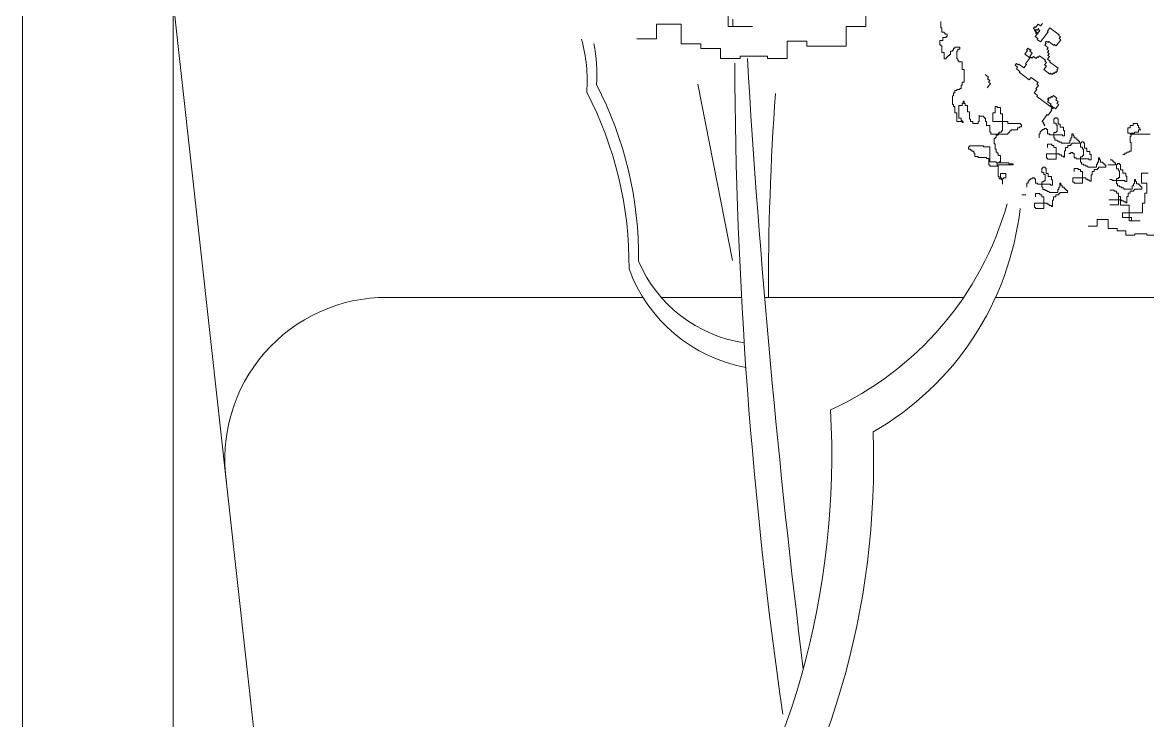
# Model space of a CAD drawing. Header units: millimetres. Extents: x 485872 to 486142, y -52344 to -52207.
# Drawn here: x 486102.0389 to 486102.4492, y -52326.9478 to -52326.6932 of the extents above; entities that cross this region are included whole.
import ezdxf

# ---------------------------------------------------------------- set-up
doc = ezdxf.new("R2010")
doc.units = ezdxf.units.MM
doc.header["$LTSCALE"] = 15
doc.linetypes.add('DASHDOTX2', pattern=[50.8, 25.4, -12.7, 0, -12.7])
doc.layers.add('JJ2', color=3, linetype='Continuous')

# ---------------------------------------------------------------- blocks, each defined once
blk = doc.blocks.new('sf')
at = {"color": 84, "lineweight": 5}
for p, q in [((17883.92, 471463.9), (17883.92, 471487.85)), ((17979.79, 471463.9), (17979.79, 471481.01)), ((17834.27, 471455.35), (17834.27, 471465.61)), ((17834.27, 471465.61), (17851.39, 471465.61)), ((17851.39, 471465.61), (17851.39, 471451.92)), ((17901.04, 471463.9), (17883.92, 471463.9)), ((17887.34, 471469.03), (17887.34, 471463.9)), ((17887.34, 471463.9), (17901.04, 471463.9)), ((17966.1, 471450.21), (17966.1, 471463.9)), ((17966.1, 471463.9), (17979.79, 471463.9)), ((18032.05, 471462.92), (18032.05, 471467.36)), ((18097.33, 471463.67), (18096.44, 471462.49)), ((18097.92, 471463.23), (18097.33, 471463.67)), ((18099.7, 471465.59), (18097.92, 471463.23)), ((18101.47, 471464.26), (18099.7, 471465.59)), ((18102.81, 471466.03), (18101.47, 471464.26)), ((18032.79, 471462.92), (18032.05, 471462.92)), ((18032.79, 471459.97), (18032.79, 471462.92)), ((18034.27, 471459.97), (18032.79, 471459.97)), ((18033.53, 471456.27), (18035.75, 471456.27)), ((18033.53, 471454.05), (18033.53, 471456.27)), ((18034.27, 471459.23), (18034.27, 471459.97)), ((18035.01, 471459.23), (18034.27, 471459.23)), ((18035.01, 471458.49), (18035.01, 471459.23)), ((18036.49, 471458.49), (18035.01, 471458.49)), ((18035.75, 471456.27), (18035.75, 471457.01)), ((18035.75, 471457.01), (18036.49, 471457.01)), ((18036.49, 471457.01), (18036.49, 471458.49)), ((18096.44, 471462.49), (18097.63, 471461.6)), ((18097.63, 471461.6), (18097.18, 471461.01)), ((18097.18, 471461.01), (18098.37, 471460.12)), ((18099.55, 471459.23), (18097.77, 471456.87)), ((18097.77, 471456.87), (18099.55, 471455.53)), ((18098.66, 471461.75), (18097.78, 471460.56)), ((18097.78, 471460.56), (18099.55, 471459.23)), ((18098.37, 471460.12), (18097.92, 471459.53)), ((18097.92, 471459.53), (18099.11, 471458.64)), ((18099.25, 471461.3), (18098.66, 471461.75)), ((18099.11, 471458.64), (18100.88, 471461.01)), ((18100.14, 471462.48), (18099.25, 471461.3)), ((18099.7, 471461.89), (18100.14, 471462.48)), ((18100.88, 471461.01), (18099.7, 471461.89)), ((18101.47, 471453.16), (18106.8, 471460.26)), ((18106.21, 471460.7), (18107.98, 471463.07)), ((18106.8, 471460.26), (18106.21, 471460.7)), ((18107.98, 471463.07), (18114.49, 471458.18)), ((18114.49, 471458.18), (18114.05, 471457.59)), ((18114.05, 471457.59), (18115.23, 471456.7)), ((18115.23, 471456.7), (18114.35, 471455.52)), ((17820.57, 471455.35), (17834.27, 471455.35)), ((17851.39, 471451.92), (17865.08, 471451.92)), ((17865.08, 471451.92), (17865.08, 471448.5)), ((17865.08, 471448.5), (17878.78, 471448.5)), ((17878.78, 471448.5), (17878.78, 471441.66)), ((17925.01, 471453.63), (17938.7, 471453.63)), ((17925.01, 471441.66), (17925.01, 471453.63)), ((17938.7, 471453.63), (17938.7, 471450.21)), ((17938.7, 471450.21), (17966.1, 471450.21)), ((18031.31, 471451.09), (18031.31, 471454.05)), ((18031.31, 471454.05), (18033.53, 471454.05)), ((18032.05, 471451.09), (18031.31, 471451.09)), ((18032.05, 471450.35), (18032.05, 471451.09)), ((18032.79, 471450.35), (18032.05, 471450.35)), ((18032.79, 471445.92), (18032.79, 471450.35)), ((18041.67, 471448.87), (18040.93, 471448.87)), ((18040.93, 471448.87), (18040.93, 471447.4)), ((18045.37, 471449.61), (18041.67, 471449.61)), ((18041.67, 471449.61), (18041.67, 471448.87)), ((18043.89, 471446.66), (18043.89, 471448.14)), ((18043.89, 471448.14), (18045.37, 471448.14)), ((18045.37, 471448.14), (18045.37, 471449.61)), ((18091.71, 471447.55), (18092.6, 471448.73)), ((18092.6, 471448.73), (18094.37, 471447.4)), ((18094.81, 471447.99), (18093.93, 471446.81)), ((18094.37, 471447.4), (18094.81, 471447.99)), ((18099.55, 471455.53), (18099.11, 471454.94)), ((18099.11, 471454.94), (18101.47, 471453.16)), ((18105.32, 471452.13), (18104.43, 471450.94)), ((18104.43, 471450.94), (18106.8, 471449.17)), ((18105.62, 471453.75), (18104.73, 471452.57)), ((18104.73, 471452.57), (18105.32, 471452.13)), ((18106.8, 471452.86), (18105.62, 471453.75)), ((18106.8, 471449.17), (18105.91, 471447.98)), ((18105.91, 471447.98), (18107.09, 471447.09)), ((18107.24, 471453.46), (18106.8, 471452.86)), ((18110.79, 471450.79), (18107.24, 471453.46)), ((18111.24, 471451.38), (18110.79, 471450.79)), ((18112.42, 471450.49), (18111.24, 471451.38)), ((18115.53, 471454.63), (18112.42, 471450.49)), ((18114.35, 471455.52), (18115.53, 471454.63)), ((17878.78, 471441.66), (17892.48, 471441.66)), ((17892.48, 471441.66), (17892.48, 471443.37)), ((17892.48, 471443.37), (17911.31, 471443.37)), ((17911.31, 471443.37), (17911.31, 471441.66)), ((17911.31, 471441.66), (17925.01, 471441.66)), ((18034.27, 471445.92), (18032.79, 471445.92)), ((18034.27, 471441.48), (18034.27, 471445.92)), ((18035.75, 471441.48), (18034.27, 471441.48)), ((18036.49, 471442.22), (18035.75, 471442.22)), ((18035.75, 471442.22), (18035.75, 471441.48)), ((18037.23, 471442.96), (18036.49, 471442.96)), ((18036.49, 471442.96), (18036.49, 471442.22)), ((18037.97, 471443.7), (18037.23, 471443.7)), ((18037.23, 471443.7), (18037.23, 471442.96)), ((18038.71, 471444.44), (18037.97, 471444.44)), ((18037.97, 471444.44), (18037.97, 471443.7)), ((18040.19, 471446.66), (18038.71, 471446.66)), ((18038.71, 471446.66), (18038.71, 471444.44)), ((18040.93, 471447.4), (18040.19, 471447.4)), ((18040.19, 471447.4), (18040.19, 471446.66)), ((18043.15, 471441.48), (18043.15, 471446.66)), ((18043.15, 471446.66), (18043.89, 471446.66)), ((18043.89, 471441.48), (18043.15, 471441.48)), ((18043.89, 471440), (18043.89, 471441.48)), ((18090.52, 471444.74), (18092.3, 471447.11)), ((18094.07, 471442.08), (18090.52, 471444.74)), ((18094.52, 471442.67), (18090.97, 471437.94)), ((18092.3, 471447.11), (18091.71, 471447.55)), ((18093.93, 471446.81), (18095.7, 471445.48)), ((18095.7, 471445.48), (18093.93, 471443.11)), ((18093.93, 471443.11), (18094.52, 471442.67)), ((18094.52, 471442.67), (18094.07, 471442.08)), ((18095.7, 471441.78), (18094.52, 471442.67)), ((18096.59, 471442.96), (18095.7, 471441.78)), ((18098.36, 471441.63), (18096.59, 471442.96)), ((18099.25, 471442.81), (18098.36, 471441.63)), ((18099.84, 471442.37), (18099.25, 471442.81)), ((18100.73, 471443.55), (18099.84, 471442.37)), ((18104.88, 471440.44), (18100.73, 471443.55)), ((18104.43, 471439.85), (18104.88, 471440.44)), ((18107.09, 471447.09), (18106.21, 471445.91)), ((18106.21, 471445.91), (18107.39, 471445.02)), ((18107.69, 471442.95), (18106.35, 471441.18)), ((18106.35, 471441.18), (18108.13, 471439.85)), ((18107.39, 471445.02), (18106.5, 471443.84)), ((18106.5, 471443.84), (18107.69, 471442.95)), ((18044.63, 471440), (18043.89, 471440)), ((18044.63, 471439.26), (18044.63, 471440)), ((18046.85, 471439.26), (18044.63, 471439.26)), ((18046.85, 471434.09), (18046.85, 471439.26)), ((18048.33, 471434.09), (18046.85, 471434.09)), ((18048.33, 471425.21), (18048.33, 471434.09)), ((18084.6, 471438.09), (18083.72, 471436.91)), ((18083.72, 471436.91), (18085.49, 471435.58)), ((18085.79, 471437.2), (18084.6, 471438.09)), ((18085.49, 471435.58), (18084.6, 471434.39)), ((18084.6, 471434.39), (18086.97, 471432.62)), ((18086.23, 471437.79), (18085.79, 471437.2)), ((18089.78, 471435.13), (18086.23, 471437.79)), ((18086.97, 471432.62), (18086.53, 471432.02)), ((18091.56, 471437.49), (18089.78, 471435.13)), ((18090.97, 471437.94), (18091.56, 471437.49)), ((18103.69, 471433.93), (18105.47, 471436.3)), ((18107.83, 471430.82), (18103.69, 471433.93)), ((18104.28, 471437.19), (18105.61, 471438.96)), ((18105.47, 471436.3), (18104.28, 471437.19)), ((18105.61, 471438.96), (18104.43, 471439.85)), ((18108.13, 471439.85), (18107.69, 471439.25)), ((18107.69, 471439.25), (18113.6, 471434.81)), ((18111.83, 471432.45), (18110.94, 471431.26)), ((18112.42, 471432), (18111.83, 471432.45)), ((18113.31, 471433.18), (18112.42, 471432)), ((18113.6, 471434.81), (18112.72, 471433.63)), ((18112.72, 471433.63), (18113.31, 471433.18)), ((18046.85, 471425.21), (18048.33, 471425.21)), ((18046.85, 471423), (18046.85, 471425.21)), ((18065.31, 471428.74), (18062.95, 471430.52)), ((18064.43, 471427.56), (18065.31, 471428.74)), ((18066.2, 471426.23), (18064.43, 471427.56)), ((18065.31, 471425.05), (18066.2, 471426.23)), ((18066.5, 471424.16), (18065.31, 471425.05)), ((18086.53, 471432.02), (18093.63, 471426.69)), ((18093.63, 471426.69), (18094.96, 471428.47)), ((18094.96, 471428.47), (18099.69, 471424.91)), ((18099.69, 471424.91), (18098.81, 471423.73)), ((18108.28, 471431.41), (18107.83, 471430.82)), ((18109.46, 471430.53), (18108.28, 471431.41)), ((18110.35, 471431.71), (18109.46, 471430.53)), ((18110.94, 471431.26), (18110.35, 471431.71)), ((18040.93, 471415.6), (18040.93, 471417.82)), ((18040.93, 471417.82), (18041.67, 471417.82)), ((18041.67, 471417.82), (18041.67, 471419.3)), ((18041.67, 471419.3), (18043.15, 471419.3)), ((18043.15, 471419.3), (18043.15, 471420.04)), ((18043.15, 471420.04), (18045.37, 471420.04)), ((18045.37, 471420.04), (18045.37, 471420.78)), ((18045.37, 471420.78), (18046.11, 471420.78)), ((18046.11, 471420.78), (18046.11, 471423)), ((18046.11, 471423), (18046.85, 471423)), ((18064.28, 471421.2), (18066.5, 471424.16)), ((18098.81, 471420.03), (18097.03, 471417.67)), ((18097.03, 471417.67), (18099.4, 471415.89)), ((18099.99, 471422.84), (18098.21, 471420.48)), ((18098.21, 471420.48), (18098.81, 471420.03)), ((18098.81, 471423.73), (18099.99, 471422.84)), ((18040.19, 471409.69), (18040.19, 471415.6)), ((18040.19, 471415.6), (18040.93, 471415.6)), ((18040.93, 471409.69), (18040.19, 471409.69)), ((18040.93, 471408.21), (18040.93, 471409.69)), ((18046.85, 471408.95), (18044.63, 471408.95)), ((18044.63, 471408.95), (18044.63, 471400.07)), ((18047.59, 471410.43), (18046.85, 471410.43)), ((18046.85, 471410.43), (18046.85, 471408.95)), ((18048.33, 471411.9), (18047.59, 471411.9)), ((18047.59, 471411.9), (18047.59, 471410.43)), ((18048.33, 471410.43), (18048.33, 471411.9)), ((18049.07, 471410.43), (18048.33, 471410.43)), ((18049.07, 471408.95), (18049.07, 471410.43)), ((18050.55, 471408.95), (18049.07, 471408.95)), ((18050.55, 471404.51), (18050.55, 471408.95)), ((18099.4, 471415.89), (18098.95, 471415.3)), ((18098.95, 471415.3), (18110.2, 471406.86)), ((18106.06, 471413.66), (18107.24, 471412.78)), ((18106.65, 471413.22), (18106.06, 471413.66)), ((18107.24, 471412.78), (18106.35, 471411.59)), ((18106.35, 471411.59), (18108.72, 471409.82)), ((18107.54, 471414.4), (18106.65, 471413.22)), ((18108.13, 471413.96), (18107.54, 471414.4)), ((18109.02, 471415.14), (18108.13, 471413.96)), ((18108.72, 471409.82), (18108.27, 471409.23)), ((18108.27, 471409.23), (18110.05, 471407.89)), ((18109.61, 471414.7), (18109.02, 471415.14)), ((18110.49, 471415.88), (18109.61, 471414.7)), ((18112.86, 471414.1), (18110.49, 471415.88)), ((18111.83, 471406.56), (18114.05, 471409.52)), ((18111.97, 471412.92), (18112.86, 471414.1)), ((18113.75, 471411.59), (18111.97, 471412.92)), ((18112.86, 471410.4), (18113.75, 471411.59)), ((18114.05, 471409.52), (18112.86, 471410.4)), ((18041.67, 471408.21), (18040.93, 471408.21)), ((18041.67, 471403.77), (18041.67, 471408.21)), ((18043.15, 471403.77), (18041.67, 471403.77)), ((18043.15, 471397.86), (18043.15, 471403.77)), ((18052.03, 471404.51), (18050.55, 471404.51)), ((18052.03, 471399.33), (18052.03, 471404.51)), ((18058.69, 471401.55), (18058.69, 471402.29)), ((18058.69, 471402.29), (18058.69, 471397.86)), ((18061.65, 471401.55), (18058.69, 471401.55)), ((18061.65, 471400.81), (18061.65, 471401.55)), ((18069.79, 471403.77), (18068.31, 471403.77)), ((18068.31, 471403.77), (18068.31, 471397.86)), ((18071.27, 471408.21), (18069.79, 471408.21)), ((18069.79, 471408.21), (18069.79, 471403.77)), ((18071.27, 471407.47), (18071.27, 471408.21)), ((18073.49, 471407.47), (18071.27, 471407.47)), ((18073.49, 471403.03), (18073.49, 471407.47)), ((18074.97, 471403.03), (18073.49, 471403.03)), ((18074.97, 471391.2), (18074.97, 471403.03)), ((18106.05, 471402.57), (18102.5, 471397.84)), ((18106.65, 471402.13), (18106.05, 471402.57)), ((18109.31, 471405.67), (18106.65, 471402.13)), ((18110.05, 471407.89), (18108.72, 471406.12)), ((18108.72, 471406.12), (18109.31, 471405.67)), ((18110.2, 471406.86), (18110.64, 471407.45)), ((18110.64, 471407.45), (18111.83, 471406.56)), ((18047.59, 471397.86), (18043.15, 471397.86)), ((18044.63, 471400.07), (18046.11, 471400.07)), ((18046.11, 471400.07), (18046.11, 471398.6)), ((18046.11, 471398.6), (18046.85, 471398.6)), ((18046.85, 471398.6), (18046.85, 471397.12)), ((18046.85, 471397.12), (18047.59, 471397.12)), ((18047.59, 471397.12), (18047.59, 471397.86)), ((18052.77, 471399.33), (18052.03, 471399.33)), ((18052.77, 471397.86), (18052.77, 471399.33)), ((18054.25, 471397.86), (18052.77, 471397.86)), ((18054.25, 471396.38), (18054.25, 471397.86)), ((18057.95, 471396.38), (18054.25, 471396.38)), ((18058.69, 471397.86), (18057.95, 471397.86)), ((18057.95, 471397.86), (18057.95, 471396.38)), ((18062.39, 471400.81), (18061.65, 471400.81)), ((18062.39, 471400.07), (18062.39, 471400.81)), ((18063.13, 471400.07), (18062.39, 471400.07)), ((18063.13, 471397.86), (18063.13, 471400.07)), ((18063.87, 471397.86), (18063.13, 471397.86)), ((18063.87, 471394.9), (18063.87, 471397.86)), ((18066.09, 471394.9), (18063.87, 471394.9)), ((18066.09, 471390.46), (18066.09, 471394.9)), ((18068.31, 471397.86), (18078.67, 471397.86)), ((18078.67, 471397.86), (18078.67, 471396.38)), ((18078.67, 471396.38), (18087.55, 471396.38)), ((18085.33, 471393.42), (18085.33, 471391.94)), ((18086.81, 471393.42), (18085.33, 471393.42)), ((18088.29, 471394.16), (18086.81, 471394.16)), ((18086.81, 471394.16), (18086.81, 471393.42)), ((18087.55, 471396.38), (18087.55, 471395.64)), ((18087.55, 471395.64), (18088.29, 471395.64)), ((18088.29, 471395.64), (18088.29, 471394.16)), ((18102.5, 471397.84), (18103.69, 471396.95)), ((18103.69, 471396.95), (18103.24, 471396.36)), ((18103.24, 471396.36), (18104.43, 471395.47)), ((18104.43, 471395.47), (18103.98, 471394.88)), ((18111.47, 471399.65), (18110.73, 471399.65)), ((18110.73, 471399.65), (18110.73, 471396.69)), ((18110.73, 471396.69), (18112.21, 471396.69)), ((18112.95, 471400.39), (18111.47, 471400.39)), ((18111.47, 471400.39), (18111.47, 471399.65)), ((18112.21, 471396.69), (18112.21, 471395.21)), ((18112.21, 471395.21), (18112.95, 471395.21)), ((18112.95, 471399.65), (18112.95, 471400.39)), ((18113.69, 471399.65), (18112.95, 471399.65)), ((18112.95, 471395.21), (18112.95, 471390.77)), ((18113.69, 471395.95), (18113.69, 471399.65)), ((18115.17, 471395.95), (18113.69, 471395.95)), ((18115.17, 471393.73), (18115.17, 471395.95)), ((18117.39, 471393.73), (18115.17, 471393.73)), ((18117.39, 471391.51), (18117.39, 471393.73)), ((18162.29, 471393.42), (18163.77, 471393.42)), ((18162.29, 471389.72), (18162.29, 471393.42)), ((18163.77, 471393.42), (18163.77, 471394.9)), ((18163.77, 471394.9), (18165.99, 471394.9)), ((18165.99, 471394.9), (18165.99, 471396.38)), ((18165.99, 471396.38), (18168.95, 471396.38)), ((18168.95, 471396.38), (18168.95, 471394.9)), ((18168.95, 471394.9), (18169.69, 471394.9)), ((18169.69, 471394.9), (18169.69, 471393.42)), ((18169.69, 471393.42), (18170.43, 471393.42)), ((18170.43, 471393.42), (18170.43, 471391.94)), ((18066.83, 471390.46), (18066.09, 471390.46)), ((18066.83, 471388.98), (18066.83, 471390.46)), ((18078.67, 471388.98), (18066.83, 471388.98)), ((18069.05, 471382.33), (18069.05, 471386.03)), ((18069.05, 471386.03), (18069.79, 471386.03)), ((18069.79, 471386.03), (18069.79, 471386.76)), ((18069.79, 471386.76), (18070.53, 471386.76)), ((18070.53, 471386.76), (18070.53, 471388.24)), ((18070.53, 471388.24), (18072.01, 471388.24)), ((18072.01, 471388.24), (18072.01, 471389.72)), ((18072.01, 471389.72), (18072.75, 471389.72)), ((18072.75, 471389.72), (18072.75, 471390.46)), ((18072.75, 471390.46), (18074.23, 471390.46)), ((18074.23, 471391.2), (18074.97, 471391.2)), ((18074.23, 471390.46), (18074.23, 471391.2)), ((18079.41, 471389.72), (18078.67, 471389.72)), ((18078.67, 471389.72), (18078.67, 471388.98)), ((18080.15, 471390.46), (18079.41, 471390.46)), ((18079.41, 471390.46), (18079.41, 471389.72)), ((18080.89, 471391.2), (18080.15, 471391.2)), ((18080.15, 471391.2), (18080.15, 471390.46)), ((18085.33, 471391.94), (18080.89, 471391.94)), ((18080.89, 471391.94), (18080.89, 471391.2)), ((18100.37, 471386.34), (18100.37, 471389.3)), ((18100.37, 471389.3), (18101.11, 471389.3)), ((18101.11, 471389.3), (18101.11, 471390.77)), ((18101.11, 471390.77), (18101.85, 471390.77)), ((18101.85, 471390.77), (18101.85, 471391.51)), ((18101.85, 471391.51), (18102.59, 471391.51)), ((18102.59, 471391.51), (18102.59, 471392.25)), ((18102.59, 471392.25), (18104.07, 471392.25)), ((18104.07, 471392.25), (18104.07, 471392.99)), ((18104.07, 471392.99), (18105.55, 471392.99)), ((18105.55, 471392.99), (18105.55, 471392.25)), ((18105.55, 471392.25), (18106.29, 471392.25)), ((18106.29, 471392.25), (18106.29, 471389.3)), ((18106.29, 471389.3), (18107.77, 471389.3)), ((18107.77, 471389.3), (18107.77, 471388.56)), ((18107.77, 471388.56), (18116.65, 471388.56)), ((18112.21, 471390.03), (18110.73, 471390.03)), ((18110.73, 471390.03), (18110.73, 471386.34)), ((18110.73, 471386.34), (18111.47, 471386.34)), ((18111.47, 471386.34), (18111.47, 471384.86)), ((18112.95, 471390.77), (18112.21, 471390.77)), ((18112.21, 471390.77), (18112.21, 471390.03)), ((18116.65, 471388.56), (18116.65, 471387.82)), ((18116.65, 471387.82), (18118.13, 471387.82)), ((18118.13, 471391.51), (18117.39, 471391.51)), ((18118.13, 471387.82), (18118.13, 471391.51)), ((18122.57, 471384.86), (18122.57, 471386.34)), ((18122.57, 471386.34), (18123.31, 471386.34)), ((18123.31, 471386.34), (18123.31, 471389.3)), ((18123.31, 471389.3), (18124.05, 471389.3)), ((18124.05, 471389.3), (18124.05, 471387.82)), ((18124.05, 471387.82), (18124.79, 471387.82)), ((18124.79, 471387.82), (18124.79, 471386.34)), ((18124.79, 471386.34), (18126.27, 471386.34)), ((18126.27, 471386.34), (18126.27, 471385.6)), ((18126.27, 471385.6), (18127.01, 471385.6)), ((18127.01, 471385.6), (18127.01, 471384.86)), ((18163.77, 471389.72), (18162.29, 471389.72)), ((18163.77, 471388.98), (18163.77, 471389.72)), ((18177.83, 471388.98), (18163.77, 471388.98)), ((18164.51, 471387.5), (18163.77, 471387.5)), ((18163.77, 471387.5), (18163.77, 471383.07)), ((18166.73, 471389.72), (18164.51, 471389.72)), ((18164.51, 471389.72), (18164.51, 471387.5)), ((18169.69, 471390.46), (18166.73, 471390.46)), ((18166.73, 471390.46), (18166.73, 471389.72)), ((18171.17, 471391.94), (18169.69, 471391.94)), ((18169.69, 471391.94), (18169.69, 471390.46)), ((18170.43, 471391.94), (18171.17, 471391.94)), ((18052.03, 471380.11), (18051.29, 471380.11)), ((18051.29, 471380.11), (18051.29, 471378.63)), ((18051.29, 471378.63), (18052.77, 471378.63)), ((18061.65, 471380.85), (18052.03, 471380.85)), ((18052.03, 471380.85), (18052.03, 471380.11)), ((18052.77, 471378.63), (18052.77, 471377.89)), ((18052.77, 471377.89), (18053.51, 471377.89)), ((18053.51, 471377.89), (18053.51, 471377.15)), ((18061.65, 471380.11), (18061.65, 471380.85)), ((18066.09, 471380.11), (18061.65, 471380.11)), ((18066.09, 471369.76), (18066.09, 471380.11)), ((18069.79, 471382.33), (18069.05, 471382.33)), ((18069.79, 471378.63), (18069.79, 471382.33)), ((18070.53, 471378.63), (18069.79, 471378.63)), ((18070.53, 471376.41), (18070.53, 471378.63)), ((18109.25, 471381.9), (18106.29, 471381.9)), ((18106.29, 471381.9), (18106.29, 471379.68)), ((18109.25, 471381.16), (18109.25, 471381.9)), ((18110.73, 471381.16), (18109.25, 471381.16)), ((18110.73, 471379.68), (18110.73, 471381.16)), ((18112.21, 471379.68), (18110.73, 471379.68)), ((18111.47, 471384.86), (18112.95, 471384.86)), ((18112.21, 471371.55), (18112.21, 471379.68)), ((18112.95, 471384.86), (18112.95, 471384.12)), ((18112.95, 471384.12), (18114.43, 471384.12)), ((18114.43, 471384.12), (18114.43, 471383.38)), ((18114.43, 471383.38), (18115.91, 471383.38)), ((18115.91, 471383.38), (18115.91, 471382.64)), ((18115.91, 471382.64), (18121.83, 471382.64)), ((18118.13, 471377.46), (18118.13, 471373.03)), ((18118.87, 471377.46), (18118.13, 471377.46)), ((18118.87, 471379.68), (18118.87, 471377.46)), ((18120.35, 471379.68), (18118.87, 471379.68)), ((18122.57, 471381.16), (18120.35, 471381.16)), ((18120.35, 471381.16), (18120.35, 471379.68)), ((18121.83, 471382.64), (18121.83, 471384.86)), ((18121.83, 471384.86), (18122.57, 471384.86)), ((18123.31, 471381.9), (18122.57, 471381.9)), ((18122.57, 471381.9), (18122.57, 471381.16)), ((18128.49, 471382.64), (18123.31, 471382.64)), ((18123.31, 471382.64), (18123.31, 471381.9)), ((18127.01, 471384.86), (18127.75, 471384.86)), ((18127.75, 471384.86), (18127.75, 471384.12)), ((18127.75, 471384.12), (18128.49, 471384.12)), ((18128.49, 471384.12), (18128.49, 471382.64)), ((18129.17, 471382.9), (18129.17, 471379.95)), ((18129.91, 471382.9), (18129.17, 471382.9)), ((18129.17, 471379.95), (18130.65, 471379.95)), ((18129.91, 471383.64), (18129.91, 471382.9)), ((18131.39, 471383.64), (18129.91, 471383.64)), ((18130.65, 471379.95), (18130.65, 471378.47)), ((18130.65, 471378.47), (18131.39, 471378.47)), ((18131.39, 471382.9), (18131.39, 471383.64)), ((18132.13, 471382.9), (18131.39, 471382.9)), ((18131.39, 471378.47), (18131.39, 471374.03)), ((18132.13, 471379.21), (18132.13, 471382.9)), ((18133.61, 471379.21), (18132.13, 471379.21)), ((18133.61, 471376.99), (18133.61, 471379.21)), ((18163.77, 471383.07), (18164.51, 471383.07)), ((18164.51, 471383.07), (18164.51, 471377.15)), ((18053.51, 471377.15), (18054.99, 471377.15)), ((18054.99, 471377.15), (18054.99, 471375.67)), ((18054.99, 471375.67), (18055.73, 471375.67)), ((18055.73, 471375.67), (18055.73, 471373.46)), ((18055.73, 471373.46), (18057.95, 471373.46)), ((18057.95, 471373.46), (18057.95, 471372.72)), ((18057.95, 471372.72), (18063.87, 471372.72)), ((18063.87, 471372.72), (18063.87, 471371.98)), ((18063.87, 471371.98), (18065.35, 471371.98)), ((18065.35, 471371.98), (18065.35, 471367.54)), ((18070.53, 471369.76), (18066.09, 471369.76)), ((18071.27, 471376.41), (18070.53, 471376.41)), ((18070.53, 471369.02), (18070.53, 471369.76)), ((18071.27, 471375.67), (18071.27, 471376.41)), ((18072.01, 471375.67), (18071.27, 471375.67)), ((18072.01, 471374.2), (18072.01, 471375.67)), ((18073.49, 471374.2), (18072.01, 471374.2)), ((18072.75, 471369.02), (18072.75, 471369.76)), ((18072.75, 471369.76), (18073.49, 471369.76)), ((18073.49, 471369.76), (18073.49, 471374.2)), ((18105.55, 471375.25), (18105.55, 471372.29)), ((18114.43, 471375.25), (18105.55, 471375.25)), ((18105.55, 471372.29), (18106.29, 471372.29)), ((18106.29, 471372.29), (18106.29, 471371.55)), ((18106.29, 471371.55), (18112.21, 471371.55)), ((18114.43, 471374.51), (18114.43, 471375.25)), ((18115.91, 471374.51), (18114.43, 471374.51)), ((18115.91, 471373.77), (18115.91, 471374.51)), ((18117.39, 471373.77), (18115.91, 471373.77)), ((18117.39, 471373.03), (18117.39, 471373.77)), ((18118.13, 471373.03), (18117.39, 471373.03)), ((18121.03, 471375.51), (18122.51, 471375.51)), ((18122.51, 471376.25), (18123.99, 471376.25)), ((18122.51, 471375.51), (18122.51, 471376.25)), ((18123.99, 471376.25), (18123.99, 471375.51)), ((18123.99, 471375.51), (18124.73, 471375.51)), ((18124.73, 471375.51), (18124.73, 471372.55)), ((18124.73, 471372.55), (18126.21, 471372.55)), ((18126.21, 471372.55), (18126.21, 471371.81)), ((18126.21, 471371.81), (18135.09, 471371.81)), ((18129.17, 471373.29), (18129.17, 471369.59)), ((18130.65, 471373.29), (18129.17, 471373.29)), ((18129.17, 471369.59), (18129.91, 471369.59)), ((18129.91, 471369.59), (18129.91, 471368.12)), ((18130.65, 471374.03), (18130.65, 471373.29)), ((18131.39, 471374.03), (18130.65, 471374.03)), ((18135.83, 471376.99), (18133.61, 471376.99)), ((18135.09, 471371.81), (18135.09, 471371.07)), ((18135.09, 471371.07), (18136.57, 471371.07)), ((18135.83, 471374.77), (18135.83, 471376.99)), ((18136.57, 471374.77), (18135.83, 471374.77)), ((18136.57, 471371.07), (18136.57, 471374.77)), ((18141.01, 471369.59), (18141.75, 471369.59)), ((18141.01, 471368.12), (18141.01, 471369.59)), ((18141.75, 471372.55), (18142.49, 471372.55)), ((18141.75, 471369.59), (18141.75, 471372.55)), ((18142.49, 471372.55), (18142.49, 471371.07)), ((18142.49, 471371.07), (18143.23, 471371.07)), ((18143.23, 471371.07), (18143.23, 471369.59)), ((18143.23, 471369.59), (18144.71, 471369.59)), ((18144.71, 471369.59), (18144.71, 471368.85)), ((18149.81, 471371.22), (18151.29, 471371.22)), ((18151.29, 471371.22), (18151.29, 471370.48)), ((18151.29, 471370.48), (18152.03, 471370.48)), ((18152.03, 471370.48), (18152.03, 471369.74)), ((18152.03, 471369.74), (18152.77, 471369.74)), ((18152.77, 471369.74), (18152.77, 471369)), ((18160.07, 471374.93), (18158.59, 471374.93)), ((18161.55, 471375.67), (18160.07, 471375.67)), ((18160.07, 471375.67), (18160.07, 471374.93)), ((18163.03, 471376.41), (18161.55, 471376.41)), ((18161.55, 471376.41), (18161.55, 471375.67)), ((18164.51, 471377.15), (18163.03, 471377.15)), ((18163.03, 471377.15), (18163.03, 471376.41)), ((18065.35, 471367.54), (18066.09, 471367.54)), ((18066.09, 471367.54), (18066.09, 471366.8)), ((18066.09, 471366.8), (18071.27, 471366.8)), ((18079.41, 471369.02), (18070.53, 471369.02)), ((18071.27, 471366.8), (18071.27, 471369.02)), ((18071.27, 471369.02), (18072.75, 471369.02)), ((18072.01, 471359.41), (18072.01, 471367.54)), ((18072.01, 471367.54), (18082.37, 471367.54)), ((18079.41, 471368.28), (18079.41, 471369.02)), ((18082.37, 471368.28), (18079.41, 471368.28)), ((18082.37, 471367.54), (18082.37, 471368.28)), ((18102.35, 471365.32), (18102.35, 471362.36)), ((18103.09, 471365.32), (18102.35, 471365.32)), ((18102.35, 471362.36), (18103.83, 471362.36)), ((18103.09, 471366.06), (18103.09, 471365.32)), ((18104.57, 471366.06), (18103.09, 471366.06)), ((18103.83, 471362.36), (18103.83, 471360.89)), ((18104.57, 471365.32), (18104.57, 471366.06)), ((18105.31, 471365.32), (18104.57, 471365.32)), ((18105.31, 471361.63), (18105.31, 471365.32)), ((18124.73, 471365.16), (18124.73, 471362.94)), ((18127.69, 471365.16), (18124.73, 471365.16)), ((18127.69, 471364.42), (18127.69, 471365.16)), ((18129.17, 471364.42), (18127.69, 471364.42)), ((18129.17, 471362.94), (18129.17, 471364.42)), ((18130.65, 471362.94), (18129.17, 471362.94)), ((18129.91, 471368.12), (18131.39, 471368.12)), ((18130.65, 471354.81), (18130.65, 471362.94)), ((18131.39, 471368.12), (18131.39, 471367.38)), ((18131.39, 471367.38), (18132.87, 471367.38)), ((18132.87, 471367.38), (18132.87, 471366.64)), ((18132.87, 471366.64), (18134.35, 471366.64)), ((18134.35, 471366.64), (18134.35, 471365.9)), ((18134.35, 471365.9), (18140.27, 471365.9)), ((18138.79, 471362.94), (18137.31, 471362.94)), ((18137.31, 471362.94), (18137.31, 471360.72)), ((18138.79, 471364.42), (18138.79, 471362.94)), ((18141.01, 471364.42), (18138.79, 471364.42)), ((18140.27, 471368.12), (18141.01, 471368.12)), ((18140.27, 471365.9), (18140.27, 471368.12)), ((18141.01, 471365.16), (18141.01, 471364.42)), ((18141.75, 471365.16), (18141.01, 471365.16)), ((18141.75, 471365.9), (18141.75, 471365.16)), ((18146.93, 471365.9), (18141.75, 471365.9)), ((18144.71, 471368.85), (18145.45, 471368.85)), ((18145.45, 471368.85), (18145.45, 471368.12)), ((18145.45, 471368.12), (18146.19, 471368.12)), ((18146.19, 471368.12), (18146.19, 471367.38)), ((18146.19, 471367.38), (18146.93, 471367.38)), ((18146.93, 471367.38), (18146.93, 471365.9)), ((18153.51, 471367.52), (18148.33, 471367.52)), ((18152.77, 471369), (18153.51, 471369)), ((18153.51, 471369), (18153.51, 471367.52)), ((18154.93, 471367.78), (18154.19, 471367.78)), ((18154.19, 471367.78), (18154.19, 471364.83)), ((18154.19, 471364.83), (18155.67, 471364.83)), ((18156.41, 471368.52), (18154.93, 471368.52)), ((18154.93, 471368.52), (18154.93, 471367.78)), ((18155.67, 471364.83), (18155.67, 471363.35)), ((18155.67, 471363.35), (18156.41, 471363.35)), ((18156.41, 471367.78), (18156.41, 471368.52)), ((18157.15, 471367.78), (18156.41, 471367.78)), ((18156.41, 471363.35), (18156.41, 471358.91)), ((18157.15, 471364.09), (18157.15, 471367.78)), ((18158.63, 471364.09), (18157.15, 471364.09)), ((18158.63, 471361.87), (18158.63, 471364.09)), ((18160.85, 471361.87), (18158.63, 471361.87)), ((18160.85, 471359.65), (18160.85, 471361.87)), ((18176.26, 471361.84), (18171.64, 471361.84)), ((18171.64, 471361.84), (18171.64, 471354.91)), ((18072.75, 471359.41), (18072.01, 471359.41)), ((18072.75, 471357.93), (18072.75, 471359.41)), ((18075.71, 471357.93), (18072.75, 471357.93)), ((18073.49, 471358.67), (18073.49, 471361.63)), ((18073.49, 471361.63), (18077.19, 471361.63)), ((18074.23, 471358.67), (18073.49, 471358.67)), ((18074.23, 471357.19), (18074.23, 471358.67)), ((18074.97, 471357.19), (18074.23, 471357.19)), ((18074.97, 471354.23), (18074.97, 471357.19)), ((18077.19, 471358.67), (18075.71, 471358.67)), ((18075.71, 471358.67), (18075.71, 471357.93)), ((18077.19, 471361.63), (18077.19, 471358.67)), ((18091.99, 471354.97), (18092.73, 471354.97)), ((18091.99, 471352.01), (18091.99, 471354.97)), ((18092.73, 471356.45), (18093.47, 471356.45)), ((18092.73, 471354.97), (18092.73, 471356.45)), ((18093.47, 471357.19), (18094.21, 471357.19)), ((18093.47, 471356.45), (18093.47, 471357.19)), ((18094.21, 471357.19), (18094.21, 471357.93)), ((18094.21, 471357.93), (18095.69, 471357.93)), ((18095.69, 471358.67), (18097.17, 471358.67)), ((18095.69, 471357.93), (18095.69, 471358.67)), ((18097.17, 471358.67), (18097.17, 471357.93)), ((18097.17, 471357.93), (18097.91, 471357.93)), ((18097.91, 471357.93), (18097.91, 471354.97)), ((18097.91, 471354.97), (18099.39, 471354.97)), ((18099.39, 471354.97), (18099.39, 471354.23)), ((18099.39, 471354.23), (18108.27, 471354.23)), ((18102.35, 471355.71), (18102.35, 471352.01)), ((18103.83, 471355.71), (18102.35, 471355.71)), ((18103.83, 471360.89), (18104.57, 471360.89)), ((18103.83, 471356.45), (18103.83, 471355.71)), ((18104.57, 471356.45), (18103.83, 471356.45)), ((18104.57, 471360.89), (18104.57, 471356.45)), ((18106.79, 471361.63), (18105.31, 471361.63)), ((18106.79, 471359.41), (18106.79, 471361.63)), ((18109.01, 471359.41), (18106.79, 471359.41)), ((18108.27, 471354.23), (18108.27, 471353.49)), ((18109.01, 471357.19), (18109.01, 471359.41)), ((18109.75, 471357.19), (18109.01, 471357.19)), ((18109.75, 471353.49), (18109.75, 471357.19)), ((18114.93, 471354.97), (18115.67, 471354.97)), ((18114.93, 471352.01), (18114.93, 471354.97)), ((18115.67, 471354.97), (18115.67, 471353.49)), ((18132.87, 471358.5), (18123.99, 471358.5)), ((18123.99, 471358.5), (18123.99, 471355.55)), ((18123.99, 471355.55), (18124.73, 471355.55)), ((18124.73, 471355.55), (18124.73, 471354.81)), ((18124.73, 471354.81), (18130.65, 471354.81)), ((18132.87, 471357.76), (18132.87, 471358.5)), ((18134.35, 471357.76), (18132.87, 471357.76)), ((18134.35, 471357.02), (18134.35, 471357.76)), ((18135.83, 471357.02), (18134.35, 471357.02)), ((18135.83, 471356.28), (18135.83, 471357.02)), ((18136.57, 471356.28), (18135.83, 471356.28)), ((18137.31, 471360.72), (18136.57, 471360.72)), ((18136.57, 471360.72), (18136.57, 471356.28)), ((18149.75, 471357.43), (18151.23, 471357.43)), ((18151.23, 471357.43), (18151.23, 471356.69)), ((18151.23, 471356.69), (18160.11, 471356.69)), ((18155.67, 471358.17), (18154.19, 471358.17)), ((18154.19, 471358.17), (18154.19, 471354.48)), ((18154.19, 471354.48), (18154.93, 471354.48)), ((18154.93, 471354.48), (18154.93, 471353)), ((18156.41, 471358.91), (18155.67, 471358.91)), ((18155.67, 471358.91), (18155.67, 471358.17)), ((18160.11, 471356.69), (18160.11, 471355.95)), ((18160.11, 471355.95), (18161.59, 471355.95)), ((18161.59, 471359.65), (18160.85, 471359.65)), ((18161.59, 471355.95), (18161.59, 471359.65)), ((18166.03, 471353), (18166.03, 471354.48)), ((18166.03, 471354.48), (18166.77, 471354.48)), ((18166.77, 471354.48), (18166.77, 471357.43)), ((18166.77, 471357.43), (18167.51, 471357.43)), ((18167.51, 471357.43), (18167.51, 471355.95)), ((18167.51, 471355.95), (18168.25, 471355.95)), ((18168.25, 471355.95), (18168.25, 471354.48)), ((18168.25, 471354.48), (18169.73, 471354.48)), ((18169.73, 471354.48), (18169.73, 471353.74)), ((18171.64, 471354.91), (18175.49, 471354.91)), ((18175.49, 471354.91), (18175.49, 471347.98)), ((18091.24, 471346.8), (18088.44, 471346.8)), ((18097.91, 471347.58), (18097.91, 471345.36)), ((18100.87, 471347.58), (18097.91, 471347.58)), ((18100.87, 471346.84), (18100.87, 471347.58)), ((18102.35, 471346.84), (18100.87, 471346.84)), ((18102.35, 471352.01), (18103.09, 471352.01)), ((18102.35, 471345.36), (18102.35, 471346.84)), ((18103.09, 471352.01), (18103.09, 471350.53)), ((18103.09, 471350.53), (18104.57, 471350.53)), ((18104.57, 471350.53), (18104.57, 471349.8)), ((18104.57, 471349.8), (18106.05, 471349.8)), ((18106.05, 471349.8), (18106.05, 471349.06)), ((18106.05, 471349.06), (18107.53, 471349.06)), ((18107.53, 471349.06), (18107.53, 471348.32)), ((18107.53, 471348.32), (18113.45, 471348.32)), ((18108.27, 471353.49), (18109.75, 471353.49)), ((18111.97, 471346.84), (18111.97, 471345.36)), ((18114.19, 471346.84), (18111.97, 471346.84)), ((18113.45, 471350.53), (18114.19, 471350.53)), ((18113.45, 471348.32), (18113.45, 471350.53)), ((18114.19, 471352.01), (18114.93, 471352.01)), ((18114.19, 471350.53), (18114.19, 471352.01)), ((18114.19, 471347.58), (18114.19, 471346.84)), ((18114.93, 471347.58), (18114.19, 471347.58)), ((18114.93, 471348.32), (18114.93, 471347.58)), ((18120.11, 471348.32), (18114.93, 471348.32)), ((18115.67, 471353.49), (18116.41, 471353.49)), ((18116.41, 471353.49), (18116.41, 471352.01)), ((18116.41, 471352.01), (18117.89, 471352.01)), ((18117.89, 471352.01), (18117.89, 471351.27)), ((18117.89, 471351.27), (18118.63, 471351.27)), ((18118.63, 471351.27), (18118.63, 471350.53)), ((18118.63, 471350.53), (18119.37, 471350.53)), ((18119.37, 471350.53), (18119.37, 471349.8)), ((18119.37, 471349.8), (18120.11, 471349.8)), ((18120.11, 471349.8), (18120.11, 471348.32)), ((18152.71, 471350.04), (18149.75, 471350.04)), ((18152.71, 471349.3), (18152.71, 471350.04)), ((18154.19, 471349.3), (18152.71, 471349.3)), ((18154.19, 471347.82), (18154.19, 471349.3)), ((18155.67, 471347.82), (18154.19, 471347.82)), ((18154.93, 471353), (18156.41, 471353)), ((18155.67, 471339.69), (18155.67, 471347.82)), ((18156.41, 471353), (18156.41, 471352.26)), ((18156.41, 471352.26), (18157.89, 471352.26)), ((18157.89, 471352.26), (18157.89, 471351.52)), ((18157.89, 471351.52), (18159.37, 471351.52)), ((18159.37, 471351.52), (18159.37, 471350.78)), ((18159.37, 471350.78), (18165.29, 471350.78)), ((18162.33, 471347.82), (18162.33, 471345.6)), ((18163.81, 471347.82), (18162.33, 471347.82)), ((18166.03, 471349.3), (18163.81, 471349.3)), ((18163.81, 471349.3), (18163.81, 471347.82)), ((18165.29, 471350.78), (18165.29, 471353)), ((18165.29, 471353), (18166.03, 471353)), ((18166.77, 471350.04), (18166.03, 471350.04)), ((18166.03, 471350.04), (18166.03, 471349.3)), ((18171.95, 471350.78), (18166.77, 471350.78)), ((18166.77, 471350.78), (18166.77, 471350.04)), ((18169.73, 471353.74), (18170.47, 471353.74)), ((18170.47, 471353.74), (18170.47, 471353)), ((18170.47, 471353), (18171.21, 471353)), ((18171.21, 471353), (18171.21, 471352.26)), ((18171.21, 471352.26), (18171.95, 471352.26)), ((18171.95, 471352.26), (18171.95, 471350.78)), ((18175.49, 471347.98), (18173.95, 471347.98)), ((18173.95, 471347.98), (18173.95, 471341.06)), ((18097.17, 471340.92), (18097.17, 471337.96)), ((18106.05, 471340.92), (18097.17, 471340.92)), ((18103.83, 471345.36), (18102.35, 471345.36)), ((18103.83, 471337.23), (18103.83, 471345.36)), ((18106.05, 471340.18), (18106.05, 471340.92)), ((18107.53, 471340.18), (18106.05, 471340.18)), ((18107.53, 471339.44), (18107.53, 471340.18)), ((18109.01, 471339.44), (18107.53, 471339.44)), ((18109.01, 471338.7), (18109.01, 471339.44)), ((18109.75, 471338.7), (18109.01, 471338.7)), ((18110.49, 471343.14), (18109.75, 471343.14)), ((18109.75, 471343.14), (18109.75, 471338.7)), ((18110.49, 471345.36), (18110.49, 471343.14)), ((18111.97, 471345.36), (18110.49, 471345.36)), ((18157.89, 471343.38), (18149.01, 471343.38)), ((18149.75, 471339.69), (18155.67, 471339.69)), ((18157, 471345.68), (18156.23, 471345.68)), ((18157, 471339.52), (18157, 471345.68)), ((18163.16, 471339.52), (18157, 471339.52)), ((18157.89, 471342.64), (18157.89, 471343.38)), ((18159.37, 471342.64), (18157.89, 471342.64)), ((18159.37, 471341.91), (18159.37, 471342.64)), ((18160.85, 471341.91), (18159.37, 471341.91)), ((18160.85, 471341.17), (18160.85, 471341.91)), ((18161.59, 471341.17), (18160.85, 471341.17)), ((18161.59, 471345.6), (18161.59, 471341.17)), ((18162.33, 471345.6), (18161.59, 471345.6)), ((18163.16, 471328.74), (18163.16, 471339.52)), ((18172.41, 471341.06), (18172.41, 471334.13)), ((18173.95, 471341.06), (18172.41, 471341.06)), ((18097.17, 471337.96), (18097.91, 471337.96)), ((18097.91, 471337.96), (18097.91, 471337.23)), ((18097.91, 471337.23), (18103.83, 471337.23)), ((18172.41, 471334.13), (18158.54, 471334.13)), ((18158.54, 471334.13), (18158.54, 471331.05)), ((18158.54, 471331.05), (18164.7, 471331.05)), ((18164.7, 471331.05), (18164.7, 471328.74)), ((18134.66, 471324.89), (18140.82, 471324.89)), ((18140.82, 471324.89), (18140.82, 471329.51)), ((18140.82, 471329.51), (18148.52, 471329.51)), ((18148.52, 471329.51), (18148.52, 471323.35)), ((18148.52, 471323.35), (18154.69, 471323.35)), ((18154.69, 471323.35), (18154.69, 471321.81)), ((18170.87, 471328.74), (18163.16, 471328.74)), ((18164.7, 471328.74), (18170.87, 471328.74)), ((18154.69, 471321.81), (18160.85, 471321.81)), ((18160.85, 471321.81), (18160.85, 471318.73)), ((18160.85, 471318.73), (18167.01, 471318.73)), ((18167.01, 471318.73), (18167.01, 471319.5)), ((18167.01, 471319.5), (18175.49, 471319.5)), ((18175.49, 471319.5), (18175.49, 471318.73)), ((18175.49, 471318.73), (18181.65, 471318.73))]:
    blk.add_line(p, q, dxfattribs=at)
for centre, radius, start, end in [((17680.22, 471426.27), 105.71, 355.59008, 15.76005), ((17686.91, 471431.61), 105.71, 355.59008, 11.15696), ((17561.99, 471303.34), 259.76, 359.36979, 27.54865)]:
    blk.add_arc(centre, radius, start, end, dxfattribs=at)
at = {"color": 43, "lineweight": 5}
for centre, radius, start, end in [((24701.72, 471849.47), 6816.53, 183.430024, 187.017115), ((21170.44, 471452.35), 3281.85, 180.24354, 188.18021), ((17862.18, 471401.39), 224.45, 294.48925, 344.28295), ((17882.52, 471360.61), 206.06, 299.77201, 353.46555), ((17909.04, 471337.67), 94.89, 203.06724, 261.62092), ((17915.6, 471331.96), 107.08, 200.11122, 259.82062), ((17395.22, 471164.83), 560.93, 325.13991, 3.30111), ((17424.31, 471160.68), 560.93, 325.13991, 2.15341)]:
    blk.add_arc(centre, radius, start, end, dxfattribs=at)
at = {"lineweight": 5}
blk.add_arc((17555.3, 471298), 259.76, 359.36979, 27.54865, dxfattribs=at)
blk = doc.blocks.new('elevation sofa')
at = {"layer": 'JJ2', "color": 4, "lineweight": 5}
for p, q in [((715675.02, -15128.13), (715740.16, -15716.47)), ((715868.53, -15178.42), (715881.29, -15242.81)), ((715754.83, -15256.22), (715848.55, -15256.23)), ((715855.24, -15256.23), (715884.54, -15256.23)), ((715892.95, -15256.24), (715965.53, -15256.24)), ((715977.17, -15256.24), (716337.76, -15256.28))]:
    blk.add_line(p, q, dxfattribs=at)
at = {"layer": 'JJ2', "color": 137, "lineweight": 5}
blk.add_arc((716838.5, -15251.54), 944.15, 175.77054, 180.28478, dxfattribs=at)
at = {"layer": 'JJ2', "color": 4, "lineweight": 5}
blk.add_arc((715755.06, -15315.22), 59, 89.7623, 188.2154, dxfattribs=at)

msp = doc.modelspace()

# ---------------------------------------------------------------- linework, layer by layer
at = {"color": 6, "linetype": 'DASHDOTX2', "lineweight": 13}
msp.add_line((486102.03886, -52306.37664), (486102.03886, -52331.67664), dxfattribs=at)
at = {"linetype": 'Continuous', "lineweight": 13}
msp.add_lwpolyline([(486102.09386, -52324.67664), (486102.09386, -52327.37664)], dxfattribs=at)

# ---------------------------------------------------------------- block references
at = {"lineweight": 5, "xscale": 0.0005240255359560251, "yscale": 0.0005240255359560251, "zscale": 0.0005240255359560251}
msp.add_blockref('sf', (486092.92453, -52573.75383), dxfattribs=at)
at = {"linetype": 'Continuous', "lineweight": 13, "xscale": 0.001, "yscale": 0.001, "zscale": 0.001}
msp.add_blockref('elevation sofa', (485386.41657, -52311.53726), dxfattribs=at)

doc.saveas('drawing.dxf')
